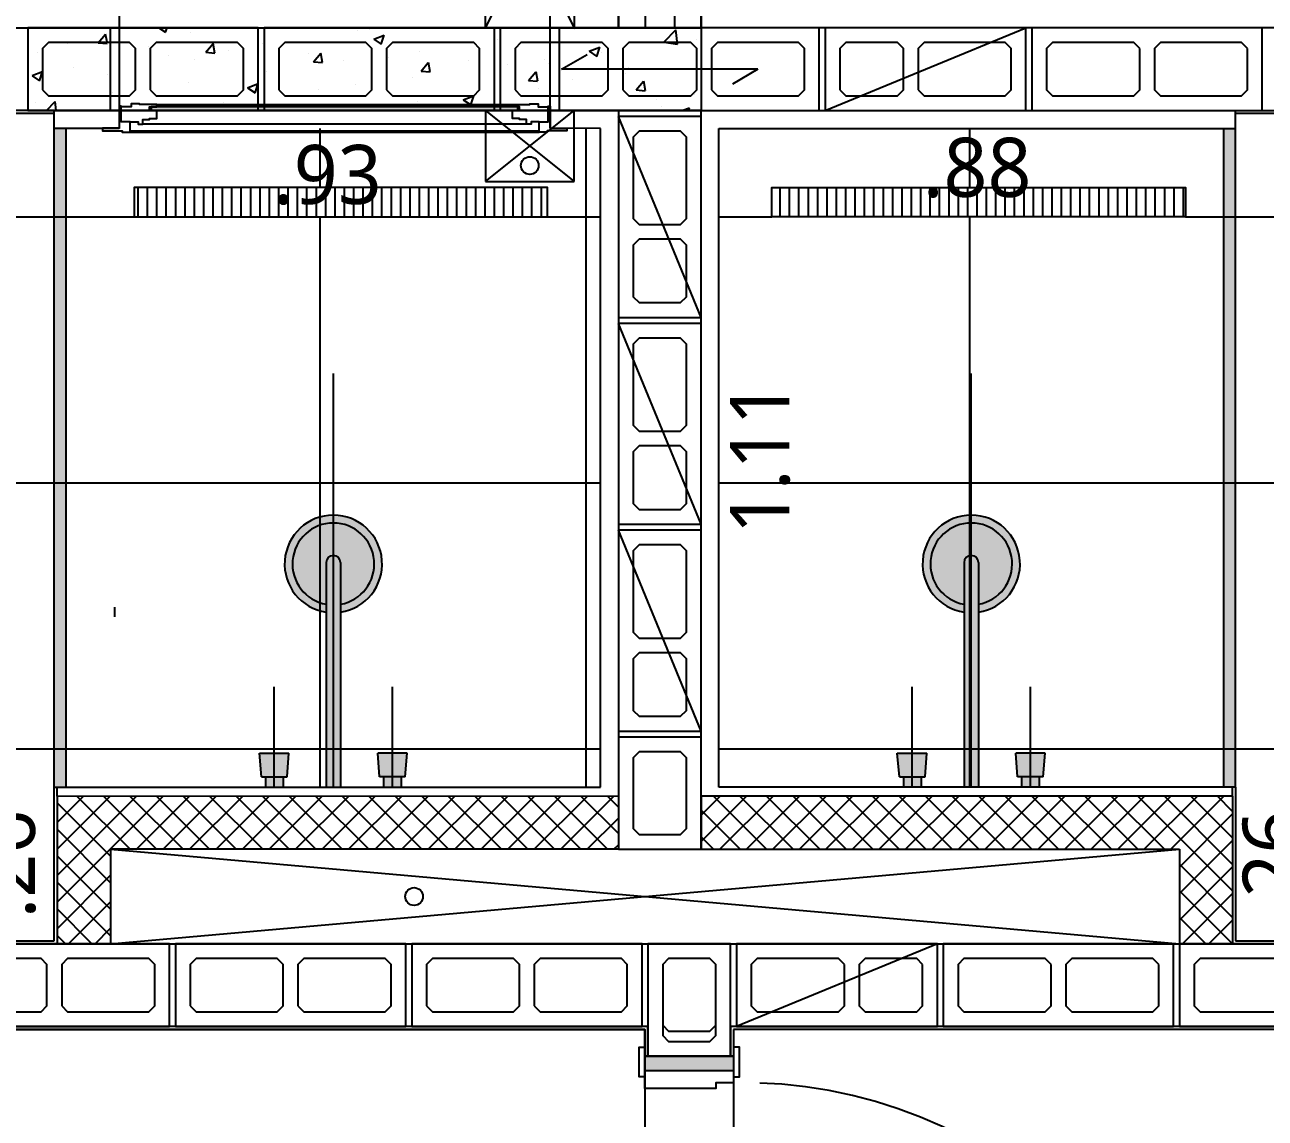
# Model space of a CAD drawing. Header units: millimetres. Extents: x -16.5 to 79.8, y -29.3 to 65.7.
# Drawn here: x 12.425 to 14.525, y -5.975 to -4.125 of the extents above; entities that cross this region are included whole.
import ezdxf

# ---------------------------------------------------------------- set-up
doc = ezdxf.new("R2010")
doc.units = ezdxf.units.MM
doc.header["$LTSCALE"] = 20
for name, pattern in [('HIDDEN', [0.375, 0.25, -0.125]), ('HIDDEN2', [0.1875, 0.125, -0.0625]), ('MS-L1A-3-ARQ-PRE-TOB-XREF-GERAL-R00$0$HIDDEN', [0.375, 0.25, -0.125])]:
    doc.linetypes.add(name, pattern=pattern)
for name, color, linetype in [('00 - ARQ-STA - FOLHA', 5, 'Continuous'), ('ARQ-STA - COTA_DE_NÍVEL_(PLANTA-CORTE)', 4, 'Continuous'), ('ARQ-STA - COTAS_ALVENARIA', 1, 'Continuous'), ('ARQ-STA - GRADIL_TORRE', 2, 'Continuous'), ('ARQ-STA - INDICAÇÃO_FUROS', 4, 'HIDDEN2'), ('ARQ-STA - INDICAÇÃO_FUROS_NOMENCLATURA', 4, 'Continuous'), ('ARQ-STA - JANELAS', 4, 'Continuous'), ('ARQ-STA - MOBILIÁRIO_GERAL', 251, 'Continuous'), ('ARQ-STA - PISOS_APARTAMENTOS - BANHEIROS', 8, 'Continuous'), ('ARQ-STA - PORTAS', 4, 'Continuous'), ('ARQ-STA - REVESTIMENTOS', 4, 'Continuous'), ('ARQ-STA - SHAFTS_E_ENCHIMENTOS', 1, 'Continuous'), ('ARQ-STA - SHAFTS_E_ENCHIMENTOS_NOMENCLATURA', 1, 'Continuous'), ('ESTRUTURA - ARQ-STA - ALVENARIA_ESTRUTURAL', 5, 'Continuous'), ('ESTRUTURA - ARQ-STA - BLOCOS_ESTRUTURAIS', 250, 'Continuous'), ('ESTRUTURA - ARQ-STA - DRYWALL', 1, 'Continuous'), ('ESTRUTURA - ARQ-STA - VIGAS', 4, 'HIDDEN'), ('HIDRÁULICA - ARQ-STA - HIDRÁULICA', 150, 'Continuous')]:
    doc.layers.add(name, color=color, linetype=linetype)
doc.styles.add('COTAS', font='segoeuil.ttf')

# ---------------------------------------------------------------- blocks, each defined once
blk = doc.blocks.new('MS - L1A - PRE - TOB - TIPO_1_AO_16 - MOBILIÁRIO - LAYOUT_GERAL')
at = {"layer": 'ARQ-STA - MOBILIÁRIO_GERAL'}
h = blk.add_hatch(color=255, dxfattribs=at)
h.dxf.hatch_style = 1
h.paths.add_polyline_path([(3333.124060828313, 1266.256616533908), (3333.124060828313, 1266.243363785689, -0.9153841923075), (3333.136230772252, 1266.105891682029), (3333.136230772252, 1266.092463824106, 0.9286065100039426)])
h.paths.add_polyline_path([(3333.124060828313, 1266.243363785689), (3333.124060828313, 1266.256616533908, 0.9286065100039426), (3333.111890884373, 1266.092463824106), (3333.111890884373, 1266.105891682029, -0.9153841923075016)])
h.paths.add_polyline_path([(3333.124060828313, 1266.188459428317, 0.4142135623730951), (3333.111890884374, 1266.176289484379), (3333.111890884373, 1265.79622339397), (3333.124060828313, 1265.79622339397)])
h.paths.add_polyline_path([(3333.136230772251, 1266.176289484379, 0.4142135623730951), (3333.124060828313, 1266.188459428317), (3333.124060828313, 1265.79622339397), (3333.136230772252, 1265.79622339397)])
h.paths.add_polyline_path([(3333.124060828313, 1266.243363785689), (3333.124060828313, 1266.188459428317, -0.4142135623730951), (3333.136230772251, 1266.176289484379), (3333.136230772251, 1266.105891682029, 0.9153841923097851)], flags=17)
h.paths.add_polyline_path([(3333.124060828313, 1266.243363785689, 0.9153841923075), (3333.111890884373, 1266.105891682029), (3333.111890884374, 1266.176289484379, -0.4142135623730951), (3333.124060828313, 1266.188459428317)], flags=17)
h.paths.add_polyline_path([(3333.023777626801, 1265.813709595352), (3333.009089163375, 1265.813709595352), (3333.009089163375, 1265.79622339397), (3333.023777626801, 1265.79622339397)])
h.paths.add_polyline_path([(3333.039089163373, 1265.813709595352), (3333.023777626801, 1265.813709595352), (3333.023777626801, 1265.79622339397), (3333.039089163373, 1265.79622339397)])
h.paths.add_polyline_path([(3333.048707650859, 1265.85370842927), (3333.023777626801, 1265.853696301238), (3333.023777626801, 1265.813709595352), (3333.045902471772, 1265.813709595352)])
h.paths.add_polyline_path([(3333.023777626801, 1265.853696301238), (3332.998847602746, 1265.853684173205), (3333.002275854976, 1265.813709595352), (3333.023777626801, 1265.813709595352)])
h.paths.add_polyline_path([(3333.239032493251, 1265.813709595352), (3333.224344029824, 1265.813709595352), (3333.224344029824, 1265.79622339397), (3333.239032493251, 1265.79622339397)])
h.paths.add_polyline_path([(3333.224344029824, 1265.813709595352), (3333.209032493252, 1265.813709595352), (3333.209032493252, 1265.79622339397), (3333.224344029824, 1265.79622339397)])
h.paths.add_polyline_path([(3333.224344029824, 1265.853696301238), (3333.199414005766, 1265.85370842927), (3333.202219184853, 1265.813709595352), (3333.224344029824, 1265.813709595352)])
h.paths.add_polyline_path([(3333.249274053879, 1265.853684173205), (3333.224344029824, 1265.853696301238), (3333.224344029824, 1265.813709595352), (3333.245845801649, 1265.813709595352)])
h.paths.add_polyline_path([(3332.651560828312, 1266.911254121795), (3332.671560828313, 1266.911254121795), (3332.671560828313, 1265.796254121795), (3332.651560828312, 1265.796254121795)])
h = blk.add_hatch(color=255, dxfattribs=at)
h.dxf.hatch_style = 1
h.paths.add_polyline_path([(3334.119098618502, 1265.796258646403), (3334.119098618502, 1265.813709595352), (3334.1259119269, 1265.813709595352), (3334.128717105988, 1265.85370842927), (3334.078857057874, 1265.853684173205), (3334.082285310104, 1265.813709595352), (3334.089098618503, 1265.813709595352), (3334.089098618504, 1265.796254121795)])
edge = h.paths.add_edge_path()
edge.add_line((3334.191900339502, 1265.796254121795), (3334.191900339501, 1266.092463824106))
edge.add_arc((3334.204070283441, 1266.174089051713), 0.0825274821944834, -81.51993174543122, 261.51993174543117, ccw=False)
edge.add_line((3334.216240227381, 1266.092463824106), (3334.216240227379, 1265.796254121795))
edge.add_line((3334.216240227379, 1265.796254121795), (3334.191900339502, 1265.796254121795))
h.paths.add_polyline_path([(3334.319041948378, 1265.796254121795), (3334.319041948378, 1265.813709595352), (3334.325855256778, 1265.813709595352), (3334.329283509008, 1265.853684173205), (3334.279423460895, 1265.85370842927), (3334.282228639981, 1265.813709595352), (3334.289041948379, 1265.813709595352), (3334.289041948379, 1265.796254121795)])
h.paths.add_polyline_path([(3334.631571313443, 1265.796254121795), (3334.651571313442, 1265.796254121795), (3334.651571313442, 1266.911254121795), (3334.631571313443, 1266.911254121795)])
at = {"layer": 'ARQ-STA - MOBILIÁRIO_GERAL', "linetype": 'HIDDEN', "ltscale": 0.2}
for p, q in [((3333.124060828313, 1265.796254121795), (3333.124060828313, 1266.496254121795)), ((3334.204070283442, 1265.796249597187), (3334.204070283442, 1266.496249597187))]:
    blk.add_line(p, q, dxfattribs=at)
at = {"layer": 'ARQ-STA - MOBILIÁRIO_GERAL'}
for p, q in [((3333.111890884373, 1266.176289484379), (3333.111890884373, 1265.796254121795)), ((3333.136230772252, 1266.176289484381), (3333.136230772252, 1265.796254121795)), ((3334.191900339503, 1266.176284959773), (3334.191900339503, 1265.796249597187)), ((3334.21624022738, 1266.176284959771), (3334.21624022738, 1265.796249597187)), ((3332.998847602746, 1265.853684173205), (3333.048707650859, 1265.85370842927)), ((3333.002275854976, 1265.813709595352), (3332.998847602746, 1265.853684173205)), ((3333.045902471772, 1265.813709595352), (3333.048707650859, 1265.85370842927)), ((3333.202219184853, 1265.813709595352), (3333.199414005766, 1265.85370842927)), ((3333.249274053879, 1265.853684173205), (3333.199414005766, 1265.85370842927)), ((3333.245845801649, 1265.813709595352), (3333.249274053879, 1265.853684173205)), ((3334.078857057875, 1265.853679648596), (3334.128717105989, 1265.853703904662)), ((3334.082285310105, 1265.813705070744), (3334.078857057875, 1265.853679648596)), ((3334.125911926901, 1265.813705070744), (3334.128717105989, 1265.853703904662)), ((3334.282228639982, 1265.813705070744), (3334.279423460895, 1265.853703904662)), ((3334.329283509009, 1265.853679648596), (3334.279423460895, 1265.853703904662)), ((3334.325855256778, 1265.813705070744), (3334.329283509009, 1265.853679648596)), ((3333.002275854976, 1265.813709595352), (3333.045902471772, 1265.813709595352)), ((3333.009089163375, 1265.813709595352), (3333.009089163375, 1265.796254121795)), ((3333.039089163373, 1265.813709595352), (3333.039089163373, 1265.796254121795)), ((3333.245845801649, 1265.813709595352), (3333.202219184853, 1265.813709595352)), ((3333.209032493252, 1265.813709595352), (3333.209032493252, 1265.796254121795)), ((3333.239032493251, 1265.813709595352), (3333.239032493251, 1265.796254121795)), ((3334.082285310105, 1265.813705070744), (3334.125911926901, 1265.813705070744)), ((3334.089098618504, 1265.813705070744), (3334.089098618504, 1265.796249597187)), ((3334.119098618503, 1265.813705070744), (3334.119098618503, 1265.796249597187)), ((3334.325855256778, 1265.813705070744), (3334.282228639982, 1265.813705070744)), ((3334.289041948381, 1265.813705070744), (3334.289041948381, 1265.796249597187)), ((3334.31904194838, 1265.813705070744), (3334.31904194838, 1265.796249597187))]:
    blk.add_line(p, q, dxfattribs=at)
for points in [[(3332.651560828312, 1265.796254121795), (3332.651560828312, 1266.911254121795)], [(3332.671560828313, 1265.796254121795), (3332.671560828313, 1266.911254121795)], [(3334.631571313443, 1265.796249597187), (3334.631571313443, 1266.911249597187)], [(3334.651571313442, 1265.796249597187), (3334.651571313442, 1266.911249597187)]]:
    blk.add_lwpolyline(points, dxfattribs=at)
at = {"layer": 'ARQ-STA - MOBILIÁRIO_GERAL', "linetype": 'HIDDEN', "ltscale": 0.2}
for points in [[(3333.023777626801, 1265.796254121795), (3333.023777626801, 1265.966254121796)], [(3333.224344029824, 1265.796254121795), (3333.224344029824, 1265.966254121796)], [(3334.103787081931, 1265.796249597187), (3334.103787081931, 1265.966249597187)], [(3334.304353484953, 1265.796249597187), (3334.304353484953, 1265.966249597187)]]:
    blk.add_lwpolyline(points, dxfattribs=at)
at = {"layer": 'ARQ-STA - MOBILIÁRIO_GERAL'}
for centre, radius, start, end in [((3333.124060828313, 1266.174089051713), 0.0825274821946465, 278.4800682545592, 261.5199317454408), ((3333.124060828313, 1266.174089051713), 0.0692747339751773, 280.1180295756706, 259.8819704243296), ((3334.204070283442, 1266.174084527105), 0.0825274821946465, 278.4800682545592, 261.5199317454408), ((3334.204070283442, 1266.174084527105), 0.0692747339751773, 280.1180295756706, 259.8819704243296), ((3333.124060828313, 1266.176289484379), 0.0121699439382994, 0, 180), ((3334.204070283442, 1266.176284959771), 0.0121699439382994, 0, 180)]:
    blk.add_arc(centre, radius, start, end, dxfattribs=at)
blk = doc.blocks.new("HIDRÁULICA - W.C'S - RALO LINEAR")
at = {"layer": 'HIDRÁULICA - ARQ-STA - HIDRÁULICA'}
h = blk.add_hatch(dxfattribs=at)
h.set_pattern_fill('ANSI31', color=256, scale=0.005, angle=45)
h.set_pattern_definition([(90, (-16.37923370061772, 8.896568406174922), (-0.015875, 0), [])])
h.paths.add_polyline_path([(-16.72923370061773, 8.896568406174922), (-16.72923370061773, 8.84656840617492), (-16.02923370061773, 8.84656840617492), (-16.02923370061773, 8.896568406174922)])
blk.add_lwpolyline([(-16.72923370061773, 8.896568406174922), (-16.72923370061773, 8.84656840617492), (-16.02923370061773, 8.84656840617492), (-16.02923370061773, 8.896568406174922), (-16.72923370061773, 8.896568406174922)], dxfattribs=at)

msp = doc.modelspace()

# ---------------------------------------------------------------- hatches: boundary and pattern name
at = {"layer": 'ARQ-STA - JANELAS', "true_color": 0xaeeae5}
h = msp.add_hatch(color=254, dxfattribs=at)
h.dxf.hatch_style = 1
h.paths.add_polyline_path([(12.63910040926339, -4.263555530274971), (12.63910040926339, -4.269657287242126), (13.25973794596757, -4.269657287242126), (13.25973794596757, -4.263555530274971)])
at = {"layer": 'ARQ-STA - PISOS_APARTAMENTOS - BANHEIROS'}
h = msp.add_hatch(dxfattribs=at)
h.set_pattern_fill('_USER', color=256, scale=0.45, double=1, pattern_type=0)
h.set_pattern_definition([(0, (11.8249216657946, -4.450033325217902), (0, 0.45), []), (90, (11.8249216657946, -4.450033325217902), (-0.45, 2.755455298081545e-17), [])])
h.paths.add_polyline_path([(12.47992166579343, -4.27503332521772), (10.92492166579496, -4.27503332521772), (10.92492166579496, -5.675033325217584), (12.47992166579343, -5.675033325217584)])
h = msp.add_hatch(dxfattribs=at)
h.set_pattern_fill('_USER', color=256, scale=0.45, double=1, pattern_type=0)
h.set_pattern_definition([(0, (15.17492166579451, -4.450033325217902), (0, 0.45), []), (90, (15.17492166579451, -4.450033325217902), (-0.45, 2.755455298081545e-17), [])])
h.paths.add_polyline_path([(14.4749216657956, -4.27503332521772), (16.52492166579487, -4.27503332521772), (16.52492166579487, -5.675033325217584), (14.4749216657956, -5.675033325217584)])
h = msp.add_hatch(dxfattribs=at)
h.set_pattern_fill('_USER', color=256, scale=0.45, double=1, pattern_type=0)
h.set_pattern_definition([(0, (12.47492166579514, -4.450033325217902), (0, 0.45), []), (90, (12.47492166579514, -4.450033325217902), (-0.45, 2.755455298081545e-17), [])])
h.paths.add_polyline_path([(13.39992166579442, -5.415033325217593), (12.47992166579343, -5.415033325217593), (12.47992166579343, -4.300033325217811), (13.39992166579442, -4.300033325217811)])
h.paths.add_polyline_path([(13.30992166579427, -4.450033325217902), (13.30992166579427, -4.40003332521772), (12.60992166579445, -4.40003332521772), (12.60992166579445, -4.450033325217902)], flags=16)
h = msp.add_hatch(dxfattribs=at)
h.set_pattern_fill('_USER', color=256, scale=0.45, double=1, pattern_type=0)
h.set_pattern_definition([(0, (14.47483442002704, -4.450033325217902), (0, 0.45), []), (90, (14.47483442002704, -4.450033325217902), (-0.45, 2.755455298081545e-17), [])])
h.paths.add_polyline_path([(14.4749216657956, -5.415033325217593), (13.59992166579514, -5.415033325217593), (13.59992166579514, -4.300033325217584), (14.4749216657956, -4.300033325217584)])
h.paths.add_polyline_path([(13.68992166579574, -4.450033325217902), (13.68992166579574, -4.40003332521772), (14.38992166579602, -4.40003332521772), (14.38992166579602, -4.450033325217902)], flags=16)
at = {"layer": 'ARQ-STA - PORTAS'}
h = msp.add_hatch(color=23, dxfattribs=at)
h.dxf.hatch_style = 1
h.paths.add_polyline_path([(13.47491540947823, -5.895012709439071), (13.62491540947809, -5.895012709439071), (13.62491540947809, -5.870012709439557), (13.47491540947823, -5.870012709439557)])
h.paths.add_polyline_path([(13.62491540947809, -6.780012709438729), (13.62491540947809, -6.755012709439216), (13.47491540947823, -6.755012709439216), (13.47491540947823, -6.780012709438729)])

# ---------------------------------------------------------------- linework, layer by layer
at = {"layer": '00 - ARQ-STA - FOLHA', "color": 251, "true_color": 0x636466}
msp.add_lwpolyline([(5.074902695300644, -2.125029070422051), (5.424901428410358, -2.125029070422051), (5.42491242029746, -1.775030301115294), (8.974888542326717, -1.775030301115294), (8.974888542326717, -1.925029794359552), (10.77488202689103, -1.925029794359552), (10.77483352706651, -5.825015677582378), (13.4748237539132, -5.825015677582378), (13.47482375391275, -6.825012021699032), (7.024847137088108, -6.825012021698576), (7.024847137088108, -3.625023604695407), (5.074854195476127, -3.625023604695407), (5.074902695300644, -2.125029070422051)], dxfattribs=at)
at = {"layer": 'ARQ-STA - COTA_DE_NÍVEL_(PLANTA-CORTE)', "color": 4}
msp.add_line((12.57725929409428, -5.126904563216931), (12.57725929409428, -5.110150998150266), dxfattribs=at)
at = {"layer": 'ARQ-STA - GRADIL_TORRE'}
for p, q in [((13.47494550471268, -4.030035285606473), (13.47494550471268, -4.130000000000009)), ((13.52494550471286, -4.030035285606473), (13.52494550471286, -4.130000000000009))]:
    msp.add_line(p, q, dxfattribs=at)
at = {"layer": 'ARQ-STA - INDICAÇÃO_FUROS', "color": 4}
for p, q in [((13.20493199999999, -4.129996999999988), (13.35493199999999, -3.829996999999991)), ((13.20493199999999, -3.829996999999991), (13.3549805, -4.129996999999988)), ((13.20493199999999, -4.129996999999988), (13.20493199999999, -3.829996999999991)), ((13.35493199999999, -3.829996999999991), (13.35493199999999, -4.129996999999988)), ((13.35493199999999, -4.129996999999988), (13.20493199999999, -4.129996999999988)), ((13.20493199999999, -4.269996999999988), (13.35493199999999, -4.389996999999993)), ((13.20493199999999, -4.389996999999993), (13.35493199999999, -4.269996999999988)), ((13.35493199999999, -4.269996999999988), (13.20493199999999, -4.269996999999988)), ((13.20493199999999, -4.269996999999988), (13.20493199999999, -4.389996999999993)), ((13.35493199999999, -4.389996999999993), (13.35493199999999, -4.269996999999988)), ((13.20493199999999, -4.389996999999993), (13.35493199999999, -4.389996999999993))]:
    msp.add_line(p, q, dxfattribs=at)
at = {"layer": 'ARQ-STA - INDICAÇÃO_FUROS_NOMENCLATURA'}
msp.add_circle((13.27990632770204, -4.36296116588241), 0.015, dxfattribs=at)
at = {"layer": 'ARQ-STA - JANELAS', "color": 1}
for points in [[(12.55651155572514, -4.299873350133794), (12.55651155572514, -4.304449667858989), (12.58953141052234, -4.304449667858989), (12.58953141052234, -4.306279075982502), (12.60310241687375, -4.306279075982502), (12.60310241687375, -4.289173624950536), (12.58783360306779, -4.289173624950536), (12.58783360306779, -4.262347544786962), (12.58441917761547, -4.262347544786962), (12.58441917761547, -4.299873350133794), (12.55648678394891, -4.299873350133794)], [(12.60310241687375, -4.289173624950536), (12.61666391916469, -4.289173624950536), (12.61666391916469, -4.292732993350683), (12.62469789917077, -4.292732993350683), (12.62469789917077, -4.285026630227549), (12.63621138877579, -4.285026630227549), (12.63621138877579, -4.283423088496647), (12.64841490270965, -4.283423088496647), (12.64841490270965, -4.269657287242126), (12.63616054080148, -4.269657287242126), (12.63616054080148, -4.263555530274971), (12.64841490270965, -4.263555530274971), (12.64841490270965, -4.259602642865048), (12.61912646926839, -4.259602642865048), (12.61912646926839, -4.258382291471662), (12.60488903634587, -4.258382291471662), (12.60488903634587, -4.263749647757777), (12.58783360306779, -4.263749647757777)], [(13.29573593835721, -4.289173624950536), (13.28217443606627, -4.289173624950536), (13.28217443606627, -4.292732993350683), (13.27414045605929, -4.292732993350683), (13.27414045605929, -4.285026630227549), (13.26262696645426, -4.285026630227549), (13.26262696645426, -4.283423088496647), (13.25042345252041, -4.283423088496647), (13.25042345252041, -4.269657287242126), (13.26267781442948, -4.269657287242126), (13.26267781442948, -4.263555530274971), (13.25042345252041, -4.263555530274971), (13.25042345252041, -4.259602642865048), (13.27971188596166, -4.259602642865048), (13.27971188596166, -4.258382291471662), (13.2939493188851, -4.258382291471662), (13.2939493188851, -4.263749647757777), (13.31100475216226, -4.263749647757777)], [(13.34232679950492, -4.299873350133794), (13.34232679950492, -4.304449667858989), (13.30930694470862, -4.304449667858989), (13.30930694470862, -4.306279075982502), (13.29573593835721, -4.306279075982502), (13.29573593835721, -4.289173624950536), (13.31100475216226, -4.289173624950536), (13.31100475216226, -4.262347544786962), (13.31441917761458, -4.262347544786962), (13.31441917761458, -4.299873350133794), (13.34235157128205, -4.299873350133794)]]:
    msp.add_lwpolyline(points, dxfattribs=at)
at = {"layer": 'ARQ-STA - JANELAS', "color": 250, "linetype": 'MS-L1A-3-ARQ-PRE-TOB-XREF-GERAL-R00$0$HIDDEN', "ltscale": 0.25}
for points in [[(12.64841490270965, -4.259602642865048), (13.25042345252041, -4.259602642865048)], [(13.27414045605929, -4.292732993350683), (12.62469789917077, -4.292732993350683)]]:
    msp.add_lwpolyline(points, dxfattribs=at)
at = {"layer": 'ARQ-STA - JANELAS', "color": 250}
msp.add_lwpolyline([(12.63910040926339, -4.263555530274971), (12.63910040926339, -4.269657287242126), (13.25973794596757, -4.269657287242126), (13.25973794596757, -4.263555530274971)], close=True, dxfattribs=at)
for points in [[(12.60310241687375, -4.304449667858989), (13.29573593835721, -4.304449667858989)], [(12.60310241687375, -4.306279075982502), (13.29573593835721, -4.306279075982502)]]:
    msp.add_lwpolyline(points, dxfattribs=at)
at = {"layer": 'ARQ-STA - PORTAS', "color": 2}
for points in [[(13.474915409478, -5.90501270943747), (13.46491540947801, -5.90501270943747), (13.46491540947801, -5.855012709436378), (13.47491540947812, -5.855012709436378)], [(13.62491540947809, -5.90501270943747), (13.63491540947808, -5.90501270943747), (13.63491540947808, -5.855012709436378), (13.62491540947798, -5.855012709436378)]]:
    msp.add_lwpolyline(points, dxfattribs=at)
at = {"layer": 'ARQ-STA - PORTAS', "color": 4}
msp.add_lwpolyline([(13.62491540947809, -5.870012709439557), (13.62491540947809, -5.895012709439071), (13.47491540947823, -5.895012709439071), (13.47491540947823, -5.870012709439557)], close=True, dxfattribs=at)
at = {"layer": 'ARQ-STA - PORTAS', "color": 1}
msp.add_lwpolyline([(13.62491540947809, -5.895012709439071), (13.62491540947809, -5.915012709435869), (13.59491540947846, -5.915012709439507), (13.59491540947846, -5.925012709439725), (13.47491540947812, -5.925012709439725), (13.47491540947812, -5.895012709439071)], dxfattribs=at)
at = {"layer": 'ARQ-STA - PORTAS', "color": 250, "linetype": 'HIDDEN', "ltscale": 0.25}
for points in [[(13.62491540938362, -5.915012709435869), (13.62491540947821, -6.705012709443581)], [(13.47491540947823, -5.925012709439725), (13.47491540947823, -6.725012709438561)]]:
    msp.add_lwpolyline(points, dxfattribs=at)
msp.add_arc((13.63991540947232, -6.720012709442999), 0.8051397394329386, 358.9325003163129, 91.06749969004201, dxfattribs=at)
at = {"layer": 'ARQ-STA - REVESTIMENTOS'}
for p, q in [((12.58441917761547, -4.100021794852565), (12.58441917761547, -4.300021288096715)), ((13.31448217648652, -4.299996746622042), (13.31448217648652, -4.099997253377893)), ((12.5344966796118, -4.129996999999974), (12.51949667961193, -4.129996999999974)), ((13.329932, -4.129997506755772), (13.31493200000058, -4.129997506755772)), ((12.47482393489737, -4.275021288096531), (10.92483302031025, -4.275021288096531)), ((12.47482393489737, -4.300021288096623), (12.47482393489737, -4.270021288096423)), ((12.5344966796118, -4.269996493243951), (12.51949667961193, -4.269996493243951)), ((13.32949667961168, -4.269996999999975), (13.31449667961181, -4.269996999999975)), ((14.4748234281413, -4.300021288096395), (14.4748234281413, -4.270021288096423)), ((16.52481220711326, -4.275021288096531), (14.4748234281413, -4.275021288096531)), ((12.58441917761547, -4.300021288096715), (12.47482393489737, -4.300021288096623)), ((13.39982393489692, -4.300021288096623), (13.31448217648652, -4.299996746622042)), ((13.39982393489692, -5.415016763488048), (13.39982393489692, -4.300021288096623)), ((13.5998234281413, -5.415016763488274), (13.5998234281413, -4.300021288096395)), ((13.5998234281413, -4.300021288096395), (14.4748234281413, -4.300021288096395)), ((12.47482393489736, -5.674985456512557), (12.47482393489736, -5.414986035662423)), ((12.47482393489736, -5.414986035662423), (13.39982393489692, -5.415016763488048)), ((12.47982393489701, -5.429986035662523), (12.47982393489701, -5.414986035662423)), ((14.47482342814084, -5.415016763488274), (13.5998234281413, -5.415016763488274)), ((14.46982342814119, -5.430016763488146), (14.46982342814119, -5.415016763488274)), ((14.47482342814084, -5.415016763488274), (14.47482342814084, -5.675016184338182)), ((11.8798295454115, -5.675016184338182), (12.47482393489736, -5.674985456512557)), ((14.47482342814084, -5.675016184338182), (15.56981289485504, -5.675016184338182)), ((13.4748237539132, -5.825015677582378), (11.8798295454115, -5.825015677582378)), ((13.47482375391275, -5.870015496598233), (13.4748237539132, -5.825015677582378)), ((15.56981289485504, -5.825015677582378), (13.6248232471574, -5.825015677564642)), ((13.6248232471574, -5.825015677564642), (13.62482324715694, -5.870015496598233)), ((13.62482324715694, -5.870015496598233), (13.47482375391275, -5.870015496598233))]:
    msp.add_line(p, q, dxfattribs=at)
at = {"layer": 'ARQ-STA - SHAFTS_E_ENCHIMENTOS'}
for p, q in [((12.48004499999998, -5.679966272174354), (12.48004499999998, -5.429806272174353)), ((12.48004499999998, -5.429806272174353), (13.42993200000001, -5.429836999999976)), ((13.42993200000001, -5.429836999999976), (13.42993200000001, -5.519996999999975)), ((14.470045, -5.429836999999976), (13.56993199999999, -5.429836999999976)), ((13.56993199999999, -5.429836999999976), (13.56993199999999, -5.519824999999976)), ((14.470045, -5.679996999999977), (14.470045, -5.429836999999976)), ((13.42993200000001, -5.519996999999975), (12.57004499999998, -5.519806272174349)), ((12.57004499999998, -5.519806272174349), (12.57004499999998, -5.679966272174354)), ((13.56993199999999, -5.519824999999976), (14.38004499999999, -5.519824999999976)), ((14.38004499999999, -5.519824999999976), (14.38004499999999, -5.679996999999977)), ((12.57004499999998, -5.679966272174354), (12.48004499999998, -5.679966272174354)), ((14.38004499999999, -5.679996999999977), (14.470045, -5.679996999999977))]:
    msp.add_line(p, q, dxfattribs=at)
at = {"layer": 'ARQ-STA - SHAFTS_E_ENCHIMENTOS', "color": 4}
for p, q in [((12.57004499999998, -5.519806272174349), (14.38004499999999, -5.679996999999977)), ((12.57004499999998, -5.679966272174354), (14.38004499999999, -5.519824999999976))]:
    msp.add_line(p, q, dxfattribs=at)
at = {"layer": 'ARQ-STA - SHAFTS_E_ENCHIMENTOS_NOMENCLATURA', "color": 4}
msp.add_circle((13.08402429497513, -5.599918487087614), 0.015, dxfattribs=at)
at = {"layer": 'ESTRUTURA - ARQ-STA - ALVENARIA_ESTRUTURAL', "color": 3}
for p, q in [((13.42988276875124, -4.030035285606473), (13.42988276875124, -4.130000000000009)), ((13.56988226199567, -4.130000000000009), (13.56988226199567, -4.030035285606473)), ((13.42988276875124, -4.130000000000009), (13.56988226199567, -4.130000000000009))]:
    msp.add_line(p, q, dxfattribs=at)
at = {"layer": 'ESTRUTURA - ARQ-STA - ALVENARIA_ESTRUTURAL'}
for p, q in [((10.91993199999999, -4.129996999999974), (12.56943368074088, -4.129722193982806)), ((12.56943368074088, -4.129722193982806), (12.56943368074088, -4.269722193982807)), ((16.66993199999999, -4.129996999999974), (13.32948217648652, -4.129733443973858)), ((13.32948217648652, -4.129733443973858), (13.32948217648652, -4.269711943973855)), ((12.56943368074088, -4.269722193982807), (10.91993199999999, -4.269996999999975)), ((13.32948217648652, -4.269711943973855), (13.42993199999999, -4.269996999999982)), ((13.42993199999999, -4.269996999999982), (13.42993199999999, -5.519996999999975)), ((13.56993199999999, -5.519824999999976), (13.56993199999999, -4.269996999999975)), ((13.56993199999999, -4.269996999999975), (16.529932, -4.269996999999975)), ((13.42993199999999, -5.519996999999975), (13.56993199999999, -5.519824999999976)), ((11.87993199999999, -5.679996999999977), (15.56993199999999, -5.679996999999977)), ((13.47993199999999, -5.819996999999987), (11.87993199999999, -5.819996999999979)), ((13.47993199999999, -5.869996999999977), (13.47993199999999, -5.819996999999987)), ((15.56993199999999, -5.819996999999979), (13.619932, -5.819996999999979)), ((13.619932, -5.819996999999979), (13.619932, -5.869996999999977)), ((13.619932, -5.869996999999977), (13.47993199999999, -5.869996999999977))]:
    msp.add_line(p, q, dxfattribs=at)
at = {"layer": 'ESTRUTURA - ARQ-STA - BLOCOS_ESTRUTURAIS'}
for p, q in [((13.779932, -4.269996999999975), (14.11993200000001, -4.129996999999975)), ((13.33368200000001, -4.199996999999975), (13.3769835, -4.174996999999969)), ((13.66618199999999, -4.199996999999975), (13.33368200000001, -4.199996999999975)), ((13.66618199999999, -4.199996999999975), (13.62288050000001, -4.224996999999995)), ((13.56993199999999, -4.619996999999969), (13.42993200000001, -4.279996999999973)), ((13.56993199999999, -4.969996999999971), (13.42993200000001, -4.629996999999975)), ((13.56993199999999, -5.319996999999972), (13.42993200000001, -4.979996999999969)), ((13.96993200000001, -5.679996999999972), (13.629932, -5.819996999999972)), ((13.504903, -5.817496999999975), (13.514903, -5.827496999999973)), ((13.514903, -5.827496999999973), (13.584903, -5.827496999999973)), ((13.584903, -5.827496999999973), (13.59490300000002, -5.817496999999975))]:
    msp.add_line(p, q, dxfattribs=at)
for points in [[(12.42993200000001, -4.269996999999975), (12.819932, -4.269996999999975), (12.819932, -4.129996999999975), (12.42993200000001, -4.129996999999975), (12.42993200000001, -4.269996999999975)], [(12.829932, -4.269996999999975), (13.219932, -4.269996999999975), (13.219932, -4.129996999999975), (12.829932, -4.129996999999975), (12.829932, -4.269996999999975)], [(13.22993200000001, -4.269996999999975), (13.76993200000001, -4.269996999999975), (13.76993200000001, -4.129996999999975), (13.22993200000001, -4.129996999999975), (13.22993200000001, -4.269996999999975)], [(13.779932, -4.269996999999975), (14.11993200000001, -4.269996999999975), (14.11993200000001, -4.129996999999975), (13.779932, -4.129996999999975), (13.779932, -4.269996999999975)], [(14.51993200000001, -4.129996999999975), (14.129932, -4.129996999999975), (14.129932, -4.269996999999975), (14.51993200000001, -4.269996999999975), (14.51993200000001, -4.129996999999975)], [(12.454932, -4.234996999999971), (12.464932, -4.244996999999969), (12.602432, -4.244996999999969), (12.61243200000001, -4.234996999999971), (12.61243200000001, -4.164996999999971), (12.602432, -4.154996999999973), (12.464932, -4.154996999999973), (12.454932, -4.164996999999971), (12.454932, -4.234996999999971)], [(12.637432, -4.234996999999971), (12.64743200000001, -4.244996999999969), (12.78493200000001, -4.244996999999969), (12.79493200000001, -4.234996999999971), (12.79493200000001, -4.164996999999971), (12.78493200000001, -4.154996999999973), (12.64743200000001, -4.154996999999973), (12.637432, -4.164996999999971), (12.637432, -4.234996999999971)], [(12.85493200000001, -4.234996999999971), (12.86493200000001, -4.244996999999969), (13.002432, -4.244996999999969), (13.01243200000001, -4.234996999999971), (13.01243200000001, -4.164996999999971), (13.002432, -4.154996999999973), (12.86493200000001, -4.154996999999973), (12.85493200000001, -4.164996999999971), (12.85493200000001, -4.234996999999971)], [(13.037432, -4.234996999999971), (13.04743200000001, -4.244996999999969), (13.18493200000001, -4.244996999999969), (13.194932, -4.234996999999971), (13.194932, -4.164996999999971), (13.18493200000001, -4.154996999999973), (13.04743200000001, -4.154996999999973), (13.037432, -4.164996999999971), (13.037432, -4.234996999999971)], [(13.254932, -4.234996999999971), (13.26493200000001, -4.244996999999969), (13.402432, -4.244996999999969), (13.41243200000001, -4.234996999999971), (13.41243200000001, -4.164996999999971), (13.402432, -4.154996999999973), (13.26493200000001, -4.154996999999973), (13.254932, -4.164996999999971), (13.254932, -4.234996999999971)], [(13.437432, -4.234996999999971), (13.44743200000001, -4.244996999999969), (13.55243200000001, -4.244996999999969), (13.562432, -4.234996999999971), (13.562432, -4.164996999999971), (13.55243200000001, -4.154996999999973), (13.44743200000001, -4.154996999999973), (13.437432, -4.164996999999971), (13.437432, -4.234996999999971)], [(13.58743200000001, -4.234996999999971), (13.597432, -4.244996999999969), (13.734932, -4.244996999999969), (13.74493200000001, -4.234996999999971), (13.74493200000001, -4.164996999999971), (13.734932, -4.154996999999973), (13.597432, -4.154996999999973), (13.58743200000001, -4.164996999999971), (13.58743200000001, -4.234996999999971)], [(13.80493200000001, -4.234996999999971), (13.814932, -4.244996999999969), (13.902432, -4.244996999999969), (13.912432, -4.234996999999971), (13.912432, -4.164996999999971), (13.902432, -4.154996999999973), (13.814932, -4.154996999999973), (13.80493200000001, -4.164996999999971), (13.80493200000001, -4.234996999999971)], [(13.937432, -4.234996999999971), (13.94743200000001, -4.244996999999969), (14.08493200000001, -4.244996999999969), (14.094932, -4.234996999999971), (14.094932, -4.164996999999971), (14.08493200000001, -4.154996999999973), (13.94743200000001, -4.154996999999973), (13.937432, -4.164996999999971), (13.937432, -4.234996999999971)], [(14.31243200000002, -4.164996999999971), (14.30243200000001, -4.154996999999973), (14.16493199999999, -4.154996999999973), (14.154932, -4.164996999999971), (14.154932, -4.234996999999971), (14.16493199999999, -4.244996999999969), (14.30243200000001, -4.244996999999969), (14.31243200000002, -4.234996999999971), (14.31243200000002, -4.164996999999971)], [(14.49493200000001, -4.164996999999971), (14.484932, -4.154996999999973), (14.347432, -4.154996999999973), (14.33743200000001, -4.164996999999971), (14.33743200000001, -4.234996999999971), (14.347432, -4.244996999999969), (14.484932, -4.244996999999969), (14.49493200000001, -4.234996999999971), (14.49493200000001, -4.164996999999971)], [(13.56993199999999, -4.619996999999969), (13.56993199999999, -4.279996999999973), (13.42993200000001, -4.279996999999973), (13.42993200000001, -4.619996999999969), (13.56993199999999, -4.619996999999969)], [(13.534932, -4.462496999999971), (13.544932, -4.452496999999973), (13.544932, -4.31499699999997), (13.534932, -4.304996999999993), (13.464932, -4.304996999999993), (13.454932, -4.31499699999997), (13.454932, -4.452496999999973), (13.464932, -4.462496999999971), (13.534932, -4.462496999999971)], [(13.534932, -4.594996999999992), (13.544932, -4.584996999999973), (13.544932, -4.497496999999974), (13.534932, -4.487496999999969), (13.464932, -4.487496999999969), (13.454932, -4.497496999999974), (13.454932, -4.584996999999973), (13.464932, -4.594996999999992), (13.534932, -4.594996999999992)], [(13.56993199999999, -4.969996999999971), (13.56993199999999, -4.629996999999975), (13.42993200000001, -4.629996999999975), (13.42993200000001, -4.969996999999971), (13.56993199999999, -4.969996999999971)], [(13.534932, -4.812496999999972), (13.544932, -4.802496999999974), (13.544932, -4.664996999999971), (13.534932, -4.654996999999973), (13.464932, -4.654996999999973), (13.454932, -4.664996999999971), (13.454932, -4.802496999999974), (13.464932, -4.812496999999972), (13.534932, -4.812496999999972)], [(13.534932, -4.944996999999994), (13.544932, -4.934996999999974), (13.544932, -4.847496999999976), (13.534932, -4.837496999999971), (13.464932, -4.837496999999971), (13.454932, -4.847496999999976), (13.454932, -4.934996999999974), (13.464932, -4.944996999999994), (13.534932, -4.944996999999994)], [(13.56993199999999, -5.319996999999972), (13.56993199999999, -4.979996999999969), (13.42993200000001, -4.979996999999969), (13.42993200000001, -5.319996999999972), (13.56993199999999, -5.319996999999972)], [(13.534932, -5.162496999999995), (13.544932, -5.152496999999975), (13.544932, -5.014996999999973), (13.534932, -5.004996999999975), (13.464932, -5.004996999999975), (13.454932, -5.014996999999973), (13.454932, -5.152496999999975), (13.464932, -5.162496999999995), (13.534932, -5.162496999999995)], [(13.534932, -5.294996999999974), (13.544932, -5.284996999999976), (13.544932, -5.19749699999997), (13.534932, -5.187496999999972), (13.464932, -5.187496999999972), (13.454932, -5.19749699999997), (13.454932, -5.284996999999976), (13.464932, -5.294996999999974), (13.534932, -5.294996999999974)], [(13.56993199999999, -5.519996999999975), (13.56993199999999, -5.32999699999997), (13.42993200000001, -5.32999699999997), (13.42993200000001, -5.519996999999975), (13.56993199999999, -5.519996999999975)], [(13.534932, -5.494996999999969), (13.544932, -5.484996999999971), (13.544932, -5.364996999999974), (13.534932, -5.354996999999969), (13.464932, -5.354996999999969), (13.454932, -5.364996999999974), (13.454932, -5.484996999999971), (13.464932, -5.494996999999969), (13.534932, -5.494996999999969)], [(12.279932, -5.819996999999972), (12.66993200000001, -5.819996999999972), (12.66993200000001, -5.679996999999972), (12.279932, -5.679996999999972), (12.279932, -5.819996999999972)], [(12.679932, -5.819996999999972), (13.06993200000001, -5.819996999999972), (13.06993200000001, -5.679996999999972), (12.679932, -5.679996999999972), (12.679932, -5.819996999999972)], [(13.079932, -5.819996999999972), (13.469932, -5.819996999999972), (13.469932, -5.679996999999972), (13.079932, -5.679996999999972), (13.079932, -5.819996999999972)], [(13.61993200000001, -5.869996999999969), (13.61993200000001, -5.679996999999972), (13.47993200000001, -5.679996999999972), (13.47993200000001, -5.869996999999969), (13.61993200000001, -5.869996999999969)], [(13.96993200000001, -5.679996999999972), (13.629932, -5.679996999999972), (13.629932, -5.819996999999972), (13.96993200000001, -5.819996999999972), (13.96993200000001, -5.679996999999972)], [(14.36993200000001, -5.679996999999972), (13.97993200000001, -5.679996999999972), (13.97993200000001, -5.819996999999972), (14.36993200000001, -5.819996999999972), (14.36993200000001, -5.679996999999972)], [(14.76993200000001, -5.679996999999972), (14.379932, -5.679996999999972), (14.379932, -5.819996999999972), (14.76993200000001, -5.819996999999972), (14.76993200000001, -5.679996999999972)], [(12.304932, -5.784996999999976), (12.314932, -5.794996999999974), (12.45243200000001, -5.794996999999974), (12.462432, -5.784996999999976), (12.462432, -5.714996999999975), (12.45243200000001, -5.70499699999997), (12.314932, -5.70499699999997), (12.304932, -5.714996999999975), (12.304932, -5.784996999999976)], [(12.48743200000001, -5.784996999999976), (12.49743200000001, -5.794996999999974), (12.634932, -5.794996999999974), (12.644932, -5.784996999999976), (12.644932, -5.714996999999975), (12.634932, -5.70499699999997), (12.49743200000001, -5.70499699999997), (12.48743200000001, -5.714996999999975), (12.48743200000001, -5.784996999999976)], [(12.704932, -5.784996999999976), (12.71493200000001, -5.794996999999974), (12.852432, -5.794996999999974), (12.86243200000001, -5.784996999999976), (12.86243200000001, -5.714996999999975), (12.852432, -5.70499699999997), (12.71493200000001, -5.70499699999997), (12.704932, -5.714996999999975), (12.704932, -5.784996999999976)], [(12.88743200000001, -5.784996999999976), (12.897432, -5.794996999999974), (13.03493200000001, -5.794996999999974), (13.044932, -5.784996999999976), (13.044932, -5.714996999999975), (13.03493200000001, -5.70499699999997), (12.897432, -5.70499699999997), (12.88743200000001, -5.714996999999975), (12.88743200000001, -5.784996999999976)], [(13.10493200000001, -5.784996999999976), (13.11493200000001, -5.794996999999974), (13.252432, -5.794996999999974), (13.262432, -5.784996999999976), (13.262432, -5.714996999999975), (13.252432, -5.70499699999997), (13.11493200000001, -5.70499699999997), (13.10493200000001, -5.714996999999975), (13.10493200000001, -5.784996999999976)], [(13.28743200000001, -5.784996999999976), (13.297432, -5.794996999999974), (13.434932, -5.794996999999974), (13.44493199999999, -5.784996999999976), (13.44493199999999, -5.714996999999975), (13.434932, -5.70499699999997), (13.297432, -5.70499699999997), (13.28743200000001, -5.714996999999975), (13.28743200000001, -5.784996999999976)], [(13.58493200000001, -5.844996999999992), (13.594932, -5.834996999999973), (13.594932, -5.714996999999975), (13.58493200000001, -5.70499699999997), (13.514932, -5.70499699999997), (13.504932, -5.714996999999975), (13.504932, -5.834996999999973), (13.514932, -5.844996999999992), (13.58493200000001, -5.844996999999992)], [(13.812432, -5.714996999999975), (13.80243200000001, -5.70499699999997), (13.66493199999999, -5.70499699999997), (13.654932, -5.714996999999975), (13.654932, -5.784996999999976), (13.66493199999999, -5.794996999999974), (13.80243200000001, -5.794996999999974), (13.812432, -5.784996999999976), (13.812432, -5.714996999999975)], [(13.94493199999999, -5.714996999999975), (13.934932, -5.70499699999997), (13.847432, -5.70499699999997), (13.83743200000001, -5.714996999999975), (13.83743200000001, -5.784996999999976), (13.847432, -5.794996999999974), (13.934932, -5.794996999999974), (13.94493199999999, -5.784996999999976), (13.94493199999999, -5.714996999999975)], [(14.162432, -5.714996999999975), (14.152432, -5.70499699999997), (14.01493200000002, -5.70499699999997), (14.004932, -5.714996999999975), (14.004932, -5.784996999999976), (14.01493200000002, -5.794996999999974), (14.152432, -5.794996999999974), (14.162432, -5.784996999999976), (14.162432, -5.714996999999975)], [(14.344932, -5.714996999999975), (14.33493200000001, -5.70499699999997), (14.19743199999999, -5.70499699999997), (14.187432, -5.714996999999975), (14.187432, -5.784996999999976), (14.19743199999999, -5.794996999999974), (14.33493200000001, -5.794996999999974), (14.344932, -5.784996999999976), (14.344932, -5.714996999999975)], [(14.562432, -5.714996999999975), (14.55243200000001, -5.70499699999997), (14.41493199999999, -5.70499699999997), (14.404932, -5.714996999999975), (14.404932, -5.784996999999976), (14.41493199999999, -5.794996999999974), (14.55243200000001, -5.794996999999974), (14.562432, -5.784996999999976), (14.562432, -5.714996999999975)]]:
    msp.add_lwpolyline(points, dxfattribs=at)
at = {"layer": 'ESTRUTURA - ARQ-STA - DRYWALL', "color": 252, "linetype": 'Continuous'}
for p, q in [((12.4800450000007, -5.474254914407538), (12.52440936442281, -5.42989054998543)), ((12.4800450000007, -5.519156195012783), (12.56930631586192, -5.429894879151561)), ((12.4800450000007, -5.564057475618029), (12.6142032673024, -5.429899208316328)), ((12.48004500000025, -5.608958756223728), (12.65910021874151, -5.42990353748246)), ((12.60314067021511, -5.519889797455562), (12.51314033613482, -5.429889463375389)), ((12.64804673411902, -5.519894580754226), (12.55804594674089, -5.429893793376095)), ((12.69295279802407, -5.519899364054027), (12.60295155734673, -5.429898123376688)), ((12.61401408116171, -5.519890955667961), (12.70399717018154, -5.429907866648136)), ((12.73785886192877, -5.519904147353031), (12.64785716795291, -5.429902453377167)), ((12.65891057948647, -5.519895737948445), (12.74889412162111, -5.429912195813813)), ((12.78276492583268, -5.519908930651809), (12.69276277855829, -5.429906783377305)), ((12.70380707781123, -5.51990052022893), (12.79379107306067, -5.42991652497949)), ((12.82767098973773, -5.51991371395161), (12.7376683891647, -5.429911113378466)), ((12.74870357613645, -5.51990530250896), (12.83868802450115, -5.429920854144257)), ((12.87257705364232, -5.519918497250387), (12.78257399977076, -5.429915443378832)), ((12.79360007446166, -5.519910084788989), (12.88358497594027, -5.429925183310388)), ((12.91748311754645, -5.519923280549733), (12.82747961037626, -5.429919773379538)), ((12.83849657278688, -5.519914867069474), (12.92848192737983, -5.429929512476519)), ((12.96238918145127, -5.519928063848965), (12.87238522098221, -5.429924103379903)), ((12.88339307111164, -5.519919649349958), (12.97337887881986, -5.429933841641741)), ((13.00729524535541, -5.519932847147743), (12.91729083158816, -5.429928433380496)), ((12.92828956943686, -5.519924431629988), (13.01827583025943, -5.429938170807418)), ((13.05220130926011, -5.519937630447203), (12.96219644219445, -5.429932763381544)), ((12.97318606776207, -5.519929213910018), (13.063172781699, -5.429942499973095)), ((13.09710737316482, -5.519942413746321), (13.00710205280041, -5.429937093381795)), ((13.01808256608683, -5.519933996190503), (13.10806973313811, -5.429946829139226)), ((13.14201343706907, -5.519947197045781), (13.05200766340613, -5.429941423382729)), ((13.06297906441205, -5.519938778470987), (13.15296668457859, -5.429951158304448)), ((13.18691950097366, -5.519951980344558), (13.09691327401197, -5.429945753382867)), ((13.10787556273726, -5.519943560751017), (13.19786363601861, -5.42995548746967)), ((13.23182556487814, -5.519956763643791), (13.14181888461769, -5.429950083383346)), ((13.15277206106293, -5.519948343031047), (13.24276058745818, -5.429959816635801)), ((13.27673162878284, -5.51996154694325), (13.18672449522376, -5.42995441338428)), ((13.19766855938769, -5.519953125311076), (13.28765753889775, -5.429964145801023)), ((13.32163769268732, -5.519966330242141), (13.23163010582994, -5.429958743384759)), ((13.24256505771245, -5.519957907591561), (13.33255449033686, -5.429968474967154)), ((13.3665437565918, -5.519971113541715), (13.27653571643555, -5.429963073385466)), ((13.28746155603721, -5.5199626898725), (13.37745144177688, -5.429972804132831)), ((13.4114498204965, -5.519975896840833), (13.32144132704184, -5.429967403386058)), ((13.33235805436243, -5.51996747215253), (13.42234839321736, -5.429977133297598)), ((13.4298349267832, -5.493459722522175), (13.36634693764734, -5.429971733386424)), ((13.42983492678343, -5.448558441917271), (13.41125254825363, -5.429976063387471)), ((13.56983442002775, -5.462096228908649), (13.60195279375284, -5.429977855183552)), ((13.56983442002775, -5.506997509514349), (13.64685407435809, -5.429977855184006)), ((13.68085946247152, -5.51997785518347), (13.59085946247171, -5.429977855183552)), ((13.6017553549641, -5.519977855183242), (13.69175535496379, -5.429977855183552)), ((13.72576074307642, -5.51997785518347), (13.63576074307684, -5.429977855183893)), ((13.64665663556934, -5.519977855182788), (13.73665663556903, -5.429977855183097)), ((13.77066202368235, -5.519977855183697), (13.68066202368243, -5.429977855183779)), ((13.69155791617504, -5.519977855182788), (13.78155791617428, -5.429977855183552)), ((13.81556330428714, -5.519977855183242), (13.72556330428756, -5.429977855183665)), ((13.73645919677938, -5.519977855183697), (13.82645919677952, -5.429977855183552)), ((13.86046458489272, -5.519977855183583), (13.77046458489315, -5.429977855184006)), ((13.78136047738508, -5.519977855183697), (13.87136047738522, -5.429977855183552)), ((13.90536586549831, -5.51997785518347), (13.81536586549839, -5.429977855183552)), ((13.82626175799078, -5.519977855183242), (13.91626175799047, -5.429977855183552)), ((13.9502671461031, -5.519977855183583), (13.86026714610352, -5.429977855184006)), ((13.87116303859557, -5.519977855183697), (13.96116303859526, -5.429977855184006)), ((13.99516842670903, -5.519977855183811), (13.90516842670911, -5.429977855183893)), ((13.91606431920127, -5.519977855183242), (14.00606431920096, -5.429977855183552)), ((14.04006970731382, -5.519977855183356), (13.95006970731424, -5.429977855183779)), ((13.96096559980651, -5.519977855183242), (14.0509655998062, -5.429977855183552)), ((14.08497098791952, -5.519977855183697), (13.9949709879196, -5.429977855183779)), ((14.00586688041221, -5.519977855183242), (14.0958668804119, -5.429977855183552)), ((14.12987226852476, -5.519977855183242), (14.03987226852519, -5.429977855183665)), ((14.05076816101746, -5.519977855183242), (14.1407681610176, -5.429977855183097)), ((14.1747735491299, -5.519977855183583), (14.08477354913032, -5.429977855184006)), ((14.0956694416227, -5.519977855183242), (14.18566944162239, -5.429977855183552)), ((14.21967482973548, -5.51997785518347), (14.1296748297359, -5.429977855183893)), ((14.14057072222795, -5.519977855183242), (14.23057072222764, -5.429977855183552)), ((14.26457611034061, -5.519977855183356), (14.17457611034104, -5.429977855183779)), ((14.18547200283274, -5.519977855183697), (14.27547200283288, -5.429977855183552)), ((14.3094773909462, -5.519977855183697), (14.21947739094628, -5.429977855183779)), ((14.23037328343844, -5.519977855183697), (14.32037328343858, -5.429977855183552)), ((14.35437867155144, -5.519977855183356), (14.26437867155187, -5.429977855183779)), ((14.27527456404414, -5.519977855183242), (14.36527456404383, -5.429977855183552)), ((14.46983442002727, -5.590532323053822), (14.309279952157, -5.429977855183665)), ((14.32017584464938, -5.519977855183242), (14.41017584464907, -5.429977855183552)), ((14.46983442002738, -5.54563104244869), (14.35418123276258, -5.429977855184006)), ((14.36507712525463, -5.519977855183242), (14.45507712525432, -5.429977855183552)), ((14.46983442002761, -5.500729761843331), (14.39908251336794, -5.429977855183552)), ((14.46983442002727, -5.4558284812382), (14.44398379397308, -5.429977855183893)), ((12.57004499999971, -5.531695407845859), (12.48004499999979, -5.441695407845941)), ((13.63595818186593, -5.519977855183583), (13.56983442002741, -5.453854093344944)), ((13.37725455268765, -5.519972254433014), (13.42983492678422, -5.467391880336436)), ((14.37983442002724, -5.55012184101588), (14.46983442002784, -5.46012184101528)), ((12.57004500000005, -5.576596688450991), (12.48004500000013, -5.486596688451186)), ((13.59105690126069, -5.51997785518347), (13.56983442002706, -5.498755373949962)), ((13.42215105101286, -5.519977036712589), (13.42983492678377, -5.512293160941681)), ((14.37983442002769, -5.595023121621125), (14.46983442002829, -5.505023121620525)), ((12.57004499999994, -5.621497969056691), (12.48004500000002, -5.531497969056772)), ((12.4800450000007, -5.653860036828974), (12.57004500000039, -5.563860036829283)), ((14.46983442002761, -5.635433603659408), (14.37983442002758, -5.545433603659376)), ((14.37983442002769, -5.63992440222637), (14.46983442002829, -5.54992440222577)), ((12.57004499999971, -5.666399249661595), (12.48004499999968, -5.576399249661563)), ((14.46947739094617, -5.679977855183665), (14.37983442002724, -5.590334884264848)), ((14.38468224767576, -5.679977855183552), (14.46983442002784, -5.59482568283147)), ((12.53863074190713, -5.679886272174258), (12.48004500000002, -5.621300530267149)), ((12.49892004526055, -5.679886272174372), (12.57004500000039, -5.608761317434528)), ((14.42457611034058, -5.679977855183324), (14.37983442002701, -5.635236164869752)), ((14.42958352828146, -5.679977855183097), (14.46983442002784, -5.639726963436715)), ((12.49372946130177, -5.679886272174713), (12.4800449999999, -5.666201810872735)), ((12.54382132586579, -5.679886272174372), (12.57004500000039, -5.653662598039773))]:
    msp.add_line(p, q, dxfattribs=at)
at = {"layer": 'ESTRUTURA - ARQ-STA - VIGAS', "color": 74, "linetype": 'Continuous'}
for p, q in [((12.65210174940431, -4.130000000000003), (12.66321756374043, -4.137497711441355)), ((12.66322537718364, -4.13750071423078), (12.66574215113356, -4.129999999999986)), ((12.98816795343152, -4.134552912937448), (12.98816795343152, -4.134552912937448)), ((13.00859068296461, -4.132420884870058), (13.00859068296461, -4.132420884870058)), ((13.35501951360756, -4.132422561875777), (13.35501951360756, -4.132422561875777)), ((13.5071923069125, -4.153829602707841), (13.52697598475202, -4.133210758992885)), ((13.52986001717008, -4.157324056429022), (13.52705379500825, -4.133201712718495)), ((12.49800327272831, -4.156411283287652), (12.49800327272831, -4.156411283287652)), ((12.54923132163047, -4.155379275151668), (12.561476425595, -4.140786128510251)), ((12.54923152058681, -4.155376976470667), (12.56441352778573, -4.156705229990141)), ((12.56474031960615, -4.156644892395075), (12.56180341637683, -4.14072349219391)), ((12.57683960682725, -4.154245514144555), (12.57683960682725, -4.154245514144555)), ((12.7051366635556, -4.137984790282432), (12.7051366635556, -4.137984790282432)), ((12.73141599062648, -4.171318360690569), (12.74366109459101, -4.156725214049152)), ((12.74692443225964, -4.172584088244718), (12.74398752903032, -4.156662688043553)), ((12.82775415775096, -4.155671789786267), (12.82775415775096, -4.155671789786267)), ((12.86046150157859, -4.15784737590338), (12.86046150157859, -4.15784737590338)), ((13.01561384202006, -4.149318041843591), (13.0282483746258, -4.157840141692486)), ((13.01561845353244, -4.14930786852335), (13.03340316065721, -4.142480959084511)), ((13.02825617283244, -4.157843137698309), (13.03340634729506, -4.142494128350842)), ((13.22460658352063, -4.150306852469074), (13.22460658352063, -4.150306852469074)), ((13.5072498034929, -4.153951544215002), (13.52983970349658, -4.157455044217198)), ((13.56174433866952, -4.150423748624405), (13.56174433866952, -4.150423748624405)), ((12.44642667674033, -4.172129804737847), (12.44642667674033, -4.172129804737847)), ((12.63359386789518, -4.162140027280335), (12.63359386789518, -4.162140027280335)), ((12.66796992955737, -4.176707782503027), (12.66796992955737, -4.176707782503027)), ((12.73141618892089, -4.171316069618129), (12.74659819611981, -4.172644323137604)), ((12.73155624574158, -4.168336485164994), (12.73155624574158, -4.168336485164994)), ((12.76918446306202, -4.167868771272988), (12.76918446306202, -4.167868771272988)), ((12.9047750582289, -4.173597515265663), (12.9047750582289, -4.173597515265663)), ((12.91360065962248, -4.187257446229475), (12.92584576358701, -4.172664299588059)), ((12.92910854491314, -4.188523284094346), (12.92617164168382, -4.172601883893181)), ((13.09268231532046, -4.169350833584623), (13.09268231532046, -4.169350833584623)), ((13.38064465290544, -4.169660472094733), (13.39327918551118, -4.178182571943628)), ((13.38064933029883, -4.169650153444377), (13.39843403742361, -4.162823244005539)), ((13.39328696848125, -4.178185561165859), (13.39843714294387, -4.162836551818391)), ((13.40133054298896, -4.171542625473225), (13.40133054298896, -4.171542625473225)), ((12.50755613387681, -4.197826659351847), (12.50755613387681, -4.197826659351847)), ((12.71233232019257, -4.18327386693672), (12.71233232019257, -4.18327386693672)), ((12.91360085725496, -4.187255162765592), (12.92878286445388, -4.188583416285066)), ((12.9643852585921, -4.185611557446747), (12.9643852585921, -4.185611557446747)), ((13.04036565339579, -4.179326259258347), (13.04036565339579, -4.179326259258347)), ((13.09578532861849, -4.203196531768377), (13.10803043258302, -4.18860338512696)), ((13.11129265756663, -4.204462479943975), (13.10835575433731, -4.18854107974281)), ((13.17595624856266, -4.185055003251023), (13.17595624856266, -4.185055003251023)), ((13.24154631479538, -4.192578618189985), (13.24154631479538, -4.192578618189985)), ((13.30513263097958, -4.184207320851952), (13.30513263097958, -4.184207320851952)), ((13.31154684372952, -4.19078374724369), (13.31154684372952, -4.19078374724369)), ((13.44713743889638, -4.196512491236351), (13.44713743889638, -4.196512491236351)), ((12.43716661151817, -4.210898379528047), (12.44980114412391, -4.219420479376941)), ((12.43717109126878, -4.210888496868376), (12.45495579839356, -4.204061587429537)), ((12.44980895790493, -4.219423483116679), (12.45495913236755, -4.204074473769212)), ((12.56420313880656, -4.208700357970054), (12.56420313880656, -4.208700357970054)), ((12.83397232850519, -4.203495848040025), (12.83397232850519, -4.203495848040025)), ((13.08113251911482, -4.213697495038804), (13.08113251911482, -4.213697495038804)), ((13.09578552558904, -4.203194255913054), (13.11096753278796, -4.204522509432529)), ((13.2779699976145, -4.219135617307279), (13.29021510157902, -4.204542470665862)), ((13.27797019392312, -4.219133349060517), (13.29315220112203, -4.220461602579991)), ((13.29347677022013, -4.220401675793632), (13.2905398669908, -4.204480275592466)), ((13.35193091035696, -4.216977600748935), (13.35193091035696, -4.216977600748935)), ((13.44249135174573, -4.207693838663165), (13.44249135174573, -4.207693838663165)), ((13.4601546666105, -4.235074702846187), (13.47239977057503, -4.22048155620477)), ((13.47566088287362, -4.23634087164326), (13.47272397964429, -4.220419471442095)), ((13.48022796708531, -4.200716876886811), (13.48022796708531, -4.200716876886811)), ((12.57375100357665, -4.238800553017708), (12.57375100357665, -4.238800553017708)), ((12.70204806030501, -4.222539829155584), (12.70204806030501, -4.222539829155584)), ((12.80219742240356, -4.231240809779192), (12.8148319550093, -4.239762909628086)), ((12.80220196803518, -4.231230781789406), (12.81998667515995, -4.224403872350567)), ((12.81483975355373, -4.239765906584228), (12.81998992801635, -4.224416897236761)), ((12.92134829092123, -4.234733487755564), (12.92134829092123, -4.234733487755564)), ((12.98493460710544, -4.226362190417531), (12.98493460710544, -4.226362190417531)), ((13.22151798027005, -4.234861891342219), (13.22151798027005, -4.234861891342219)), ((13.2943621703597, -4.233120329696485), (13.2943621703597, -4.233120329696485)), ((13.46015486225719, -4.235072442207979), (13.47533686945611, -4.236400695727454)), ((12.44333807348974, -4.256684843610997), (12.44333807348974, -4.256684843610997)), ((12.46147205399273, -4.269999999999991), (12.47633472800131, -4.254509899774187)), ((12.4782162071374, -4.269999999999996), (12.47641313839009, -4.254500783776871)), ((12.76093449524067, -4.255852364604384), (12.76093449524067, -4.255852364604384)), ((13.08959371206987, -4.253905872457779), (13.08959371206987, -4.253905872457779)), ((13.1462329889737, -4.258546820729825), (13.1462329889737, -4.258546820729825)), ((13.16722823328893, -4.251583240030322), (13.17986276589467, -4.260105339879217)), ((13.16723284480157, -4.251573066710433), (13.18501755192634, -4.244746157271595)), ((13.17987054920254, -4.260108330051758), (13.18502072366516, -4.244759320704291)), ((13.49492467615923, -4.250604323442536), (13.49492467615923, -4.250604323442536)), ((13.55851099234344, -4.242233026104503), (13.55851099234344, -4.242233026104503)), ((12.66473658323129, -4.268517059983111), (12.66473658323129, -4.268517059983111)), ((13.5033535958994, -4.263463810301838), (13.5033535958994, -4.263463810301838)), ((13.53725338315812, -4.270000000000007), (13.55004842869273, -4.265088442192626)), ((13.5484079688081, -4.269999999999982), (13.55005151931396, -4.265101744171838))]:
    msp.add_line(p, q, dxfattribs=at)
at = {"layer": 'ESTRUTURA - ARQ-STA - VIGAS', "color": 1}
for points in [[(13.42993199999999, -0.0700000000000145), (13.5698835, -0.0700000000000145), (13.5698835, -4.13000000000001), (13.5698835, -4.269999999999996), (10.7798835, -4.269999999999996), (10.7798835, -3.93), (10.91993199999999, -3.93), (10.91993199999999, -4.13000000000001), (13.4298835, -4.13000000000001), (13.42993199999999, -0.0700000000000145), (13.5698835, -0.0700000000000145)], [(13.42993199999999, -0.0700000000000145), (10.9198835, -0.0700000000000145), (10.9198835, -4.13000000000001), (13.42993199999999, -4.13000000000001), (13.42993199999999, -0.0700000000000145)]]:
    msp.add_lwpolyline(points, dxfattribs=at)

# ---------------------------------------------------------------- block references
at = {"layer": 'ARQ-STA - MOBILIÁRIO_GERAL', "color": 251, "true_color": 0x636466}
msp.add_blockref('MS - L1A - PRE - TOB - TIPO_1_AO_16 - MOBILIÁRIO - LAYOUT_GERAL', (-3320.176736893415, -1271.211240157458), dxfattribs=at)
at = {"layer": 'HIDRÁULICA - ARQ-STA - HIDRÁULICA', "rotation": 180}
msp.add_blockref("HIDRÁULICA - W.C'S - RALO LINEAR", (-3.419312034823626, 4.446535080957091), dxfattribs=at)
at = {"layer": 'HIDRÁULICA - ARQ-STA - HIDRÁULICA', "xscale": -1, "rotation": 180}
msp.add_blockref("HIDRÁULICA - W.C'S - RALO LINEAR", (30.41915536641364, 4.446535080957091), dxfattribs=at)

# ---------------------------------------------------------------- texts
at = {"layer": 'ARQ-STA - COTAS_ALVENARIA', "color": 1, "char_height": 0.1, "attachment_point": 5, "style": 'COTAS'}
for s, insert in [('.88', (14.03732892408416, -4.366964225063287)), ('.93', (12.93732393489714, -4.379006132842465))]:
    msp.add_mtext(s, dxfattribs=dict(at, insert=insert))
for s, insert, rotation in [('1.11', (13.66999361746385, -4.85751902579234), 90), ('.26', (12.39311542722687, -5.544985746087495), 90), ('.26', (14.53772377664718, -5.54500603101577), 89.99757797451693)]:
    msp.add_mtext(s, dxfattribs=dict(at, insert=insert, rotation=rotation))

doc.saveas('drawing.dxf')
